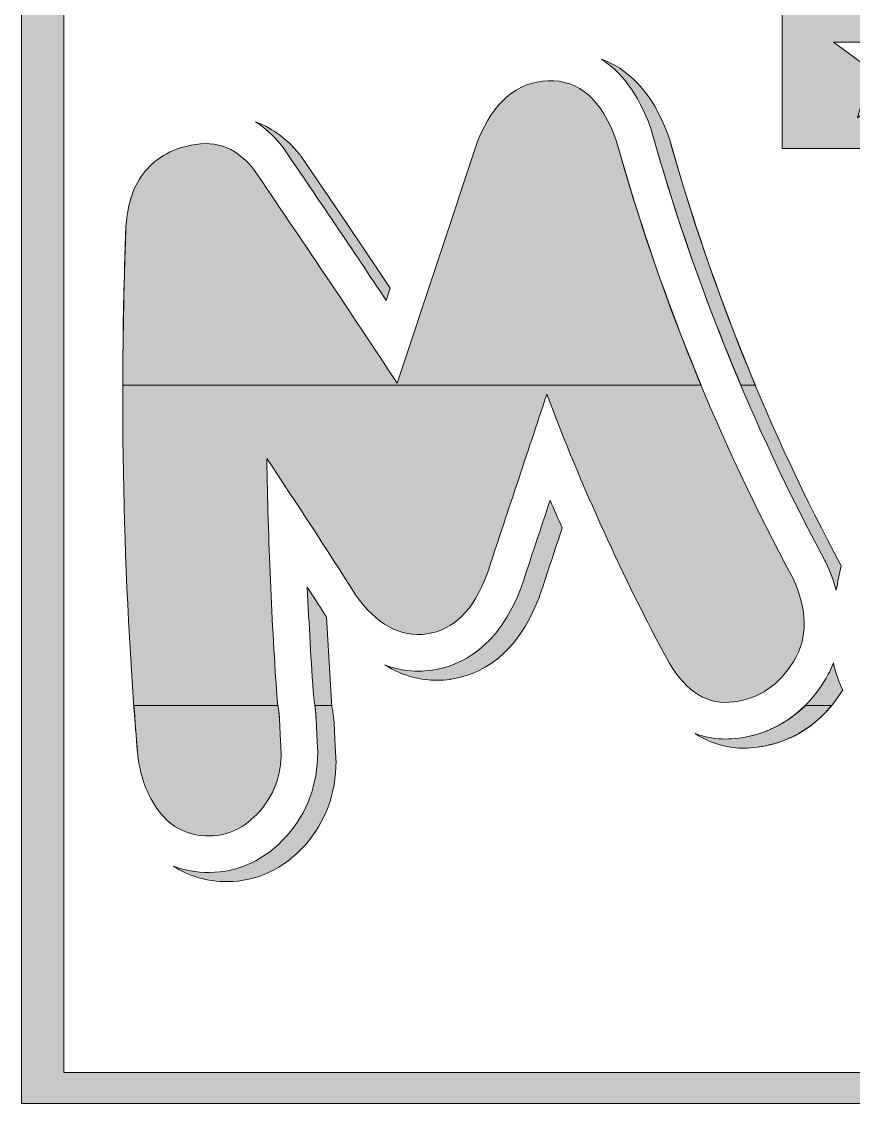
# Model space of a CAD drawing. Header units: inches. Extents: x 50 to 1030, y -795 to -172.
# Drawn here: x 50 to 300.8, y -782.2 to -456.2 of the extents above; entities that cross this region are included whole.
import ezdxf

# ---------------------------------------------------------------- set-up
doc = ezdxf.new("R2010")
doc.units = ezdxf.units.IN
doc.header["$MEASUREMENT"] = 0
doc.layers.add('Layer 1', color=7, linetype='Continuous')

# ---------------------------------------------------------------- blocks, each defined once
blk = doc.blocks.new('block 4')
at = {"layer": 'Layer 1', "true_color": 0x2b568d}
h = blk.add_hatch(color=167, dxfattribs=at)
h.dxf.hatch_style = 2
edge = h.paths.add_edge_path()
edge.add_spline(control_points=[(239.7, -488.42), (239.77, -488.63), (239.84, -488.84), (239.9, -489.06), (252.66, -534.37), (270.26, -577.95), (292.22, -618.58), (292.32, -618.78), (292.42, -618.97), (292.51, -619.17), (293.87, -622.08), (294.86, -624.85), (295.56, -627.48), (296.08, -625.04), (296.59, -622.6), (297.11, -620.15), (275.45, -579.86), (258.05, -536.69), (245.41, -491.81), (245.35, -491.6), (245.29, -491.39), (245.21, -491.18), (240.11, -476.52), (232.02, -470.13), (224.81, -467.47), (230.37, -471.08), (235.88, -477.43), (239.7, -488.42)], knot_values=[0, 0, 0, 0, 1, 1, 1, 2, 2, 2, 3, 3, 3, 4, 4, 4, 5, 5, 5, 6, 6, 6, 7, 7, 7, 8, 8, 8, 9, 9, 9, 9], degree=3, periodic=1)
h = blk.add_hatch(color=167, dxfattribs=at)
h.dxf.hatch_style = 2
edge = h.paths.add_edge_path()
edge.add_spline(control_points=[(264.74, -661.15), (272.41, -660.17), (278.4, -656.12), (282.8, -648.89), (287.1, -641.78), (287.01, -633.46), (282.52, -623.83), (260.16, -582.45), (242.38, -538.56), (229.28, -492.04), (224.98, -479.67), (218.06, -473.65), (208.7, -473.98), (199.25, -474.42), (192.24, -480.44), (187.56, -492.04), (187.56, -492.04), (163.24, -565.16), (163.24, -565.16), (148.92, -543.38), (134.42, -521.82), (119.73, -500.36), (114.31, -493.68), (107.57, -491.5), (99.62, -493.8), (94.85, -494.78), (90.73, -497.3), (87.27, -501.24), (83.9, -505.29), (81.94, -510.76), (81.47, -517.77), (79.41, -570.63), (80.53, -623.5), (84.93, -676.26), (85.58, -683.26), (87.74, -689.28), (91.48, -694.21), (95.22, -699.13), (100.27, -701.54), (106.54, -701.54), (112.25, -701.54), (117.3, -699.13), (121.7, -694.21), (126.09, -689.28), (128.25, -683.37), (128.25, -676.26), (128.15, -675.16), (128.15, -674.18), (128.06, -673.08), (127.97, -671.11), (127.87, -669.03), (127.78, -666.95), (127.69, -664.98), (127.5, -663.12), (127.12, -661.48), (125.35, -636.85), (124.32, -612.33), (123.94, -587.82), (132.92, -601.39), (141.91, -615.07), (150.7, -628.86), (156.97, -637.84), (164.17, -641.78), (172.22, -640.68), (180.17, -639.48), (186.25, -633.57), (190.27, -622.84), (196.26, -604.67), (202.34, -586.61), (208.33, -568.44), (218.9, -596.46), (231.25, -623.5), (245.19, -649.44), (250.52, -658.31), (257.07, -662.25), (264.74, -661.15)], knot_values=[0, 0, 0, 0, 1, 1, 1, 2, 2, 2, 3, 3, 3, 4, 4, 4, 5, 5, 5, 6, 6, 6, 7, 7, 7, 8, 8, 8, 9, 9, 9, 10, 10, 10, 11, 11, 11, 12, 12, 12, 13, 13, 13, 14, 14, 14, 15, 15, 15, 16, 16, 16, 17, 17, 17, 18, 18, 18, 19, 19, 19, 20, 20, 20, 21, 21, 21, 22, 22, 22, 23, 23, 23, 24, 24, 24, 25, 25, 25, 25], degree=3, periodic=1)
h = blk.add_hatch(color=167, dxfattribs=at)
h.dxf.hatch_style = 2
edge = h.paths.add_edge_path()
edge.add_spline(control_points=[(128.29, -493.41), (128.48, -493.64), (128.66, -493.88), (128.83, -494.13), (139.69, -509.99), (149.96, -525.2), (159.93, -540.17), (159.93, -540.17), (161.15, -536.5), (161.15, -536.5), (152.52, -523.6), (143.66, -510.49), (134.34, -496.89), (134.17, -496.64), (133.99, -496.4), (133.8, -496.16), (129.5, -490.87), (124.84, -487.91), (120.48, -486.32), (123.12, -488.01), (125.77, -490.31), (128.29, -493.41)], knot_values=[0, 0, 0, 0, 1, 1, 1, 2, 2, 2, 3, 3, 3, 4, 4, 4, 5, 5, 5, 6, 6, 6, 7, 7, 7, 7], degree=3, periodic=1)
h = blk.add_hatch(color=167, dxfattribs=at)
h.dxf.hatch_style = 2
edge = h.paths.add_edge_path()
edge.add_spline(control_points=[(200.75, -626.29), (200.7, -626.44), (200.65, -626.58), (200.6, -626.72), (193.75, -644.96), (182.28, -650.31), (173.87, -651.59), (173.81, -651.59), (173.76, -651.6), (173.7, -651.61), (172.34, -651.79), (170.97, -651.89), (169.62, -651.89), (166.66, -651.89), (163.15, -651.41), (159.4, -649.99), (165.2, -653.62), (170.77, -654.65), (175.14, -654.65), (176.48, -654.65), (177.86, -654.55), (179.22, -654.37), (179.27, -654.36), (179.33, -654.35), (179.38, -654.34), (187.8, -653.07), (199.27, -647.72), (206.11, -629.47), (206.16, -629.33), (206.21, -629.19), (206.26, -629.05), (208.5, -622.26), (210.75, -615.5), (213, -608.73), (211.77, -605.96), (210.52, -603.2), (209.33, -600.42), (206.46, -609.04), (203.59, -617.65), (200.75, -626.29)], knot_values=[0, 0, 0, 0, 1, 1, 1, 2, 2, 2, 3, 3, 3, 4, 4, 4, 5, 5, 5, 6, 6, 6, 7, 7, 7, 8, 8, 8, 9, 9, 9, 10, 10, 10, 11, 11, 11, 12, 12, 12, 13, 13, 13, 13], degree=3, periodic=1)
h = blk.add_hatch(color=167, dxfattribs=at)
h.dxf.hatch_style = 2
edge = h.paths.add_edge_path()
edge.add_spline(control_points=[(144.68, -676.96), (144.66, -676.36), (144.63, -675.75), (144.58, -675.13), (144.49, -673.22), (144.4, -671.22), (144.31, -669.21), (144.19, -666.74), (143.95, -664.61), (143.58, -662.7), (142.94, -653.78), (142.42, -644.71), (141.97, -635.6), (141.87, -635.45), (141.76, -635.32), (141.66, -635.18), (141.57, -635.05), (141.48, -634.92), (141.4, -634.79), (139.64, -632.03), (137.88, -629.29), (136.13, -626.58), (136.64, -637.83), (137.28, -648.97), (138.07, -659.95), (138.44, -661.85), (138.68, -663.99), (138.79, -666.46), (138.88, -668.46), (138.97, -670.46), (139.07, -672.37), (139.11, -673), (139.14, -673.6), (139.17, -674.2), (139.19, -674.57), (139.2, -674.95), (139.23, -675.34), (139.26, -675.64), (139.27, -675.95), (139.27, -676.26), (139.27, -686.09), (136.13, -694.6), (129.92, -701.55), (123.49, -708.76), (115.4, -712.57), (106.54, -712.57), (102.65, -712.57), (99.02, -711.9), (95.68, -710.65), (100.38, -713.73), (105.91, -715.32), (112.05, -715.32), (120.91, -715.32), (129, -711.52), (135.44, -704.31), (141.64, -697.36), (144.79, -688.85), (144.79, -679.01), (144.79, -678.71), (144.77, -678.4), (144.75, -678.09), (144.72, -677.7), (144.7, -677.33), (144.68, -676.96)], knot_values=[0, 0, 0, 0, 1, 1, 1, 2, 2, 2, 3, 3, 3, 4, 4, 4, 5, 5, 5, 6, 6, 6, 7, 7, 7, 8, 8, 8, 9, 9, 9, 10, 10, 10, 11, 11, 11, 12, 12, 12, 13, 13, 13, 14, 14, 14, 15, 15, 15, 16, 16, 16, 17, 17, 17, 18, 18, 18, 19, 19, 19, 20, 20, 20, 21, 21, 21, 21], degree=3, periodic=1)
h = blk.add_hatch(color=167, dxfattribs=at)
h.dxf.hatch_style = 2
edge = h.paths.add_edge_path()
edge.add_spline(control_points=[(292.22, -654.63), (286.13, -664.62), (277.14, -670.66), (266.22, -672.08), (264.9, -672.26), (263.57, -672.36), (262.28, -672.36), (259.57, -672.36), (256.43, -671.95), (253.12, -670.74), (258.41, -674.15), (263.61, -675.11), (267.79, -675.11), (269.09, -675.11), (270.41, -675.02), (271.73, -674.84), (282.58, -673.42), (291.52, -667.45), (297.6, -657.57), (296.35, -654.99), (295.38, -652.28), (294.76, -649.42), (294.01, -651.36), (293.13, -653.11), (292.22, -654.63)], knot_values=[0, 0, 0, 0, 1, 1, 1, 2, 2, 2, 3, 3, 3, 4, 4, 4, 5, 5, 5, 6, 6, 6, 7, 7, 7, 8, 8, 8, 8], degree=3, periodic=1)
at = {"layer": 'Layer 1', "lineweight": 0}
for points, knots in [([(239.7, -488.42), (239.77, -488.63), (239.84, -488.84), (239.9, -489.06), (252.66, -534.37), (270.26, -577.95), (292.22, -618.58), (292.32, -618.78), (292.42, -618.97), (292.51, -619.17), (293.87, -622.08), (294.86, -624.85), (295.56, -627.48), (296.08, -625.04), (296.59, -622.6), (297.11, -620.15), (275.45, -579.86), (258.05, -536.69), (245.41, -491.81), (245.35, -491.6), (245.29, -491.39), (245.21, -491.18), (240.11, -476.52), (232.02, -470.13), (224.81, -467.47), (230.37, -471.08), (235.88, -477.43), (239.7, -488.42)], [0, 0, 0, 0, 1, 1, 1, 2, 2, 2, 3, 3, 3, 4, 4, 4, 5, 5, 5, 6, 6, 6, 7, 7, 7, 8, 8, 8, 9, 9, 9, 9]), ([(264.74, -661.15), (272.41, -660.17), (278.4, -656.12), (282.8, -648.89), (287.1, -641.78), (287.01, -633.46), (282.52, -623.83), (260.16, -582.45), (242.38, -538.56), (229.28, -492.04), (224.98, -479.67), (218.06, -473.65), (208.7, -473.98), (199.25, -474.42), (192.24, -480.44), (187.56, -492.04), (187.56, -492.04), (163.24, -565.16), (163.24, -565.16), (148.92, -543.38), (134.42, -521.82), (119.73, -500.36), (114.31, -493.68), (107.57, -491.5), (99.62, -493.8), (94.85, -494.78), (90.73, -497.3), (87.27, -501.24), (83.9, -505.29), (81.94, -510.76), (81.47, -517.77), (79.41, -570.63), (80.53, -623.5), (84.93, -676.26), (85.58, -683.26), (87.74, -689.28), (91.48, -694.21), (95.22, -699.13), (100.27, -701.54), (106.54, -701.54), (112.25, -701.54), (117.3, -699.13), (121.7, -694.21), (126.09, -689.28), (128.25, -683.37), (128.25, -676.26), (128.15, -675.16), (128.15, -674.18), (128.06, -673.08), (127.97, -671.11), (127.87, -669.03), (127.78, -666.95), (127.69, -664.98), (127.5, -663.12), (127.12, -661.48), (125.35, -636.85), (124.32, -612.33), (123.94, -587.82), (132.92, -601.39), (141.91, -615.07), (150.7, -628.86), (156.97, -637.84), (164.17, -641.78), (172.22, -640.68), (180.17, -639.48), (186.25, -633.57), (190.27, -622.84), (196.26, -604.67), (202.34, -586.61), (208.33, -568.44), (218.9, -596.46), (231.25, -623.5), (245.19, -649.44), (250.52, -658.31), (257.07, -662.25), (264.74, -661.15)], [0, 0, 0, 0, 1, 1, 1, 2, 2, 2, 3, 3, 3, 4, 4, 4, 5, 5, 5, 6, 6, 6, 7, 7, 7, 8, 8, 8, 9, 9, 9, 10, 10, 10, 11, 11, 11, 12, 12, 12, 13, 13, 13, 14, 14, 14, 15, 15, 15, 16, 16, 16, 17, 17, 17, 18, 18, 18, 19, 19, 19, 20, 20, 20, 21, 21, 21, 22, 22, 22, 23, 23, 23, 24, 24, 24, 25, 25, 25, 25]), ([(128.29, -493.41), (128.48, -493.64), (128.66, -493.88), (128.83, -494.13), (139.69, -509.99), (149.96, -525.2), (159.93, -540.17), (159.93, -540.17), (161.15, -536.5), (161.15, -536.5), (152.52, -523.6), (143.66, -510.49), (134.34, -496.89), (134.17, -496.64), (133.99, -496.4), (133.8, -496.16), (129.5, -490.87), (124.84, -487.91), (120.48, -486.32), (123.12, -488.01), (125.77, -490.31), (128.29, -493.41)], [0, 0, 0, 0, 1, 1, 1, 2, 2, 2, 3, 3, 3, 4, 4, 4, 5, 5, 5, 6, 6, 6, 7, 7, 7, 7]), ([(200.75, -626.29), (200.7, -626.44), (200.65, -626.58), (200.6, -626.72), (193.75, -644.96), (182.28, -650.31), (173.87, -651.59), (173.81, -651.59), (173.76, -651.6), (173.7, -651.61), (172.34, -651.79), (170.97, -651.89), (169.62, -651.89), (166.66, -651.89), (163.15, -651.41), (159.4, -649.99), (165.2, -653.62), (170.77, -654.65), (175.14, -654.65), (176.48, -654.65), (177.86, -654.55), (179.22, -654.37), (179.27, -654.36), (179.33, -654.35), (179.38, -654.34), (187.8, -653.07), (199.27, -647.72), (206.11, -629.47), (206.16, -629.33), (206.21, -629.19), (206.26, -629.05), (208.5, -622.26), (210.75, -615.5), (213, -608.73), (211.77, -605.96), (210.52, -603.2), (209.33, -600.42), (206.46, -609.04), (203.59, -617.65), (200.75, -626.29)], [0, 0, 0, 0, 1, 1, 1, 2, 2, 2, 3, 3, 3, 4, 4, 4, 5, 5, 5, 6, 6, 6, 7, 7, 7, 8, 8, 8, 9, 9, 9, 10, 10, 10, 11, 11, 11, 12, 12, 12, 13, 13, 13, 13]), ([(144.68, -676.96), (144.66, -676.36), (144.63, -675.75), (144.58, -675.13), (144.49, -673.22), (144.4, -671.22), (144.31, -669.21), (144.19, -666.74), (143.95, -664.61), (143.58, -662.7), (142.94, -653.78), (142.42, -644.71), (141.97, -635.6), (141.87, -635.45), (141.76, -635.32), (141.66, -635.18), (141.57, -635.05), (141.48, -634.92), (141.4, -634.79), (139.64, -632.03), (137.88, -629.29), (136.13, -626.58), (136.64, -637.83), (137.28, -648.97), (138.07, -659.95), (138.44, -661.85), (138.68, -663.99), (138.79, -666.46), (138.88, -668.46), (138.97, -670.46), (139.07, -672.37), (139.11, -673), (139.14, -673.6), (139.17, -674.2), (139.19, -674.57), (139.2, -674.95), (139.23, -675.34), (139.26, -675.64), (139.27, -675.95), (139.27, -676.26), (139.27, -686.09), (136.13, -694.6), (129.92, -701.55), (123.49, -708.76), (115.4, -712.57), (106.54, -712.57), (102.65, -712.57), (99.02, -711.9), (95.68, -710.65), (100.38, -713.73), (105.91, -715.32), (112.05, -715.32), (120.91, -715.32), (129, -711.52), (135.44, -704.31), (141.64, -697.36), (144.79, -688.85), (144.79, -679.01), (144.79, -678.71), (144.77, -678.4), (144.75, -678.09), (144.72, -677.7), (144.7, -677.33), (144.68, -676.96)], [0, 0, 0, 0, 1, 1, 1, 2, 2, 2, 3, 3, 3, 4, 4, 4, 5, 5, 5, 6, 6, 6, 7, 7, 7, 8, 8, 8, 9, 9, 9, 10, 10, 10, 11, 11, 11, 12, 12, 12, 13, 13, 13, 14, 14, 14, 15, 15, 15, 16, 16, 16, 17, 17, 17, 18, 18, 18, 19, 19, 19, 20, 20, 20, 21, 21, 21, 21]), ([(292.22, -654.63), (286.13, -664.62), (277.14, -670.66), (266.22, -672.08), (264.9, -672.26), (263.57, -672.36), (262.28, -672.36), (259.57, -672.36), (256.43, -671.95), (253.12, -670.74), (258.41, -674.15), (263.61, -675.11), (267.79, -675.11), (269.09, -675.11), (270.41, -675.02), (271.73, -674.84), (282.58, -673.42), (291.52, -667.45), (297.6, -657.57), (296.35, -654.99), (295.38, -652.28), (294.76, -649.42), (294.01, -651.36), (293.13, -653.11), (292.22, -654.63)], [0, 0, 0, 0, 1, 1, 1, 2, 2, 2, 3, 3, 3, 4, 4, 4, 5, 5, 5, 6, 6, 6, 7, 7, 7, 8, 8, 8, 8])]:
    blk.add_open_spline(points, degree=3, knots=knots, dxfattribs=at)
blk = doc.blocks.new('block 5')
at = {"layer": 'Layer 1', "true_color": 0xd21b30}
h = blk.add_hatch(color=242, dxfattribs=at)
h.dxf.hatch_style = 2
edge = h.paths.add_edge_path()
edge.add_spline(control_points=[(239.7, -488.42), (239.77, -488.63), (239.84, -488.84), (239.9, -489.06), (247.28, -515.29), (256.34, -540.91), (266.88, -565.74), (266.88, -565.74), (271.24, -565.74), (271.24, -565.74), (261.2, -541.77), (252.53, -517.08), (245.41, -491.81), (245.35, -491.6), (245.29, -491.39), (245.21, -491.18), (240.11, -476.52), (232.02, -470.13), (224.81, -467.47), (230.37, -471.08), (235.88, -477.43), (239.7, -488.42)], knot_values=[0, 0, 0, 0, 1, 1, 1, 2, 2, 2, 3, 3, 3, 4, 4, 4, 5, 5, 5, 6, 6, 6, 7, 7, 7, 7], degree=3, periodic=1)
h = blk.add_hatch(color=242, dxfattribs=at)
h.dxf.hatch_style = 2
edge = h.paths.add_edge_path()
edge.add_spline(control_points=[(254.9, -565.74), (245, -541.93), (236.42, -517.39), (229.28, -492.04), (224.98, -479.67), (218.06, -473.65), (208.7, -473.98), (199.25, -474.42), (192.24, -480.44), (187.56, -492.04), (187.56, -492.04), (163.24, -565.16), (163.24, -565.16), (148.92, -543.38), (134.42, -521.82), (119.73, -500.36), (114.31, -493.68), (107.57, -491.5), (99.62, -493.8), (94.85, -494.78), (90.73, -497.3), (87.27, -501.24), (83.9, -505.29), (81.94, -510.76), (81.47, -517.77), (80.85, -533.76), (80.55, -549.75), (80.51, -565.74), (80.51, -565.74), (254.9, -565.74), (254.9, -565.74)], knot_values=[0, 0, 0, 0, 1, 1, 1, 2, 2, 2, 3, 3, 3, 4, 4, 4, 5, 5, 5, 6, 6, 6, 7, 7, 7, 8, 8, 8, 9, 9, 9, 10, 10, 10, 10], degree=3, periodic=1)
h = blk.add_hatch(color=242, dxfattribs=at)
h.dxf.hatch_style = 2
edge = h.paths.add_edge_path()
edge.add_spline(control_points=[(128.29, -493.41), (128.48, -493.64), (128.66, -493.88), (128.83, -494.13), (139.69, -509.99), (149.96, -525.2), (159.93, -540.17), (159.93, -540.17), (161.15, -536.5), (161.15, -536.5), (152.52, -523.6), (143.66, -510.49), (134.34, -496.89), (134.17, -496.64), (133.99, -496.4), (133.8, -496.16), (129.5, -490.87), (124.84, -487.91), (120.48, -486.32), (123.12, -488.01), (125.77, -490.31), (128.29, -493.41)], knot_values=[0, 0, 0, 0, 1, 1, 1, 2, 2, 2, 3, 3, 3, 4, 4, 4, 5, 5, 5, 6, 6, 6, 7, 7, 7, 7], degree=3, periodic=1)
h = blk.add_hatch(color=242, dxfattribs=at)
h.dxf.hatch_style = 2
edge = h.paths.add_edge_path()
edge.add_spline(control_points=[(127.78, -666.95), (127.7, -665.27), (127.52, -663.69), (127.25, -662.23), (127.25, -662.23), (83.87, -662.23), (83.87, -662.23), (84.21, -666.91), (84.54, -671.58), (84.93, -676.26), (85.58, -683.26), (87.74, -689.28), (91.48, -694.21), (95.22, -699.13), (100.27, -701.54), (106.54, -701.54), (112.25, -701.54), (117.3, -699.13), (121.7, -694.21), (126.09, -689.28), (128.25, -683.37), (128.25, -676.26), (128.15, -675.16), (128.15, -674.18), (128.06, -673.08), (127.97, -671.11), (127.87, -669.03), (127.78, -666.95)], knot_values=[0, 0, 0, 0, 1, 1, 1, 2, 2, 2, 3, 3, 3, 4, 4, 4, 5, 5, 5, 6, 6, 6, 7, 7, 7, 8, 8, 8, 9, 9, 9, 9], degree=3, periodic=1)
h = blk.add_hatch(color=242, dxfattribs=at)
h.dxf.hatch_style = 2
edge = h.paths.add_edge_path()
edge.add_spline(control_points=[(144.68, -676.96), (144.66, -676.36), (144.63, -675.75), (144.58, -675.13), (144.49, -673.22), (144.4, -671.22), (144.31, -669.21), (144.19, -666.74), (143.95, -664.61), (143.58, -662.7), (143.57, -662.55), (143.56, -662.39), (143.55, -662.23), (143.55, -662.23), (138.41, -662.23), (138.41, -662.23), (138.58, -663.54), (138.72, -664.91), (138.79, -666.46), (138.88, -668.46), (138.97, -670.46), (139.07, -672.37), (139.11, -673), (139.14, -673.6), (139.17, -674.2), (139.19, -674.57), (139.2, -674.95), (139.23, -675.34), (139.26, -675.64), (139.27, -675.95), (139.27, -676.26), (139.27, -686.09), (136.13, -694.6), (129.92, -701.55), (123.49, -708.76), (115.4, -712.57), (106.54, -712.57), (102.65, -712.57), (99.02, -711.9), (95.68, -710.65), (100.38, -713.73), (105.91, -715.32), (112.05, -715.32), (120.91, -715.32), (129, -711.52), (135.44, -704.31), (141.64, -697.36), (144.79, -688.85), (144.79, -679.01), (144.79, -678.71), (144.77, -678.4), (144.75, -678.09), (144.71, -677.7), (144.7, -677.33), (144.68, -676.96)], knot_values=[0, 0, 0, 0, 1, 1, 1, 2, 2, 2, 3, 3, 3, 4, 4, 4, 5, 5, 5, 6, 6, 6, 7, 7, 7, 8, 8, 8, 9, 9, 9, 10, 10, 10, 11, 11, 11, 12, 12, 12, 13, 13, 13, 14, 14, 14, 15, 15, 15, 16, 16, 16, 17, 17, 17, 18, 18, 18, 18], degree=3, periodic=1)
h = blk.add_hatch(color=242, dxfattribs=at)
h.dxf.hatch_style = 2
edge = h.paths.add_edge_path()
edge.add_spline(control_points=[(286.22, -662.23), (280.76, -667.68), (273.99, -671.07), (266.22, -672.08), (264.9, -672.26), (263.57, -672.36), (262.28, -672.36), (259.57, -672.36), (256.43, -671.95), (253.12, -670.74), (258.41, -674.15), (263.61, -675.11), (267.79, -675.11), (269.09, -675.11), (270.41, -675.02), (271.73, -674.84), (280.74, -673.66), (288.39, -669.31), (294.22, -662.23), (294.22, -662.23), (286.22, -662.23), (286.22, -662.23)], knot_values=[0, 0, 0, 0, 1, 1, 1, 2, 2, 2, 3, 3, 3, 4, 4, 4, 5, 5, 5, 6, 6, 6, 7, 7, 7, 7], degree=3, periodic=1)
at = {"layer": 'Layer 1', "lineweight": 0}
for points, knots in [([(239.7, -488.42), (239.77, -488.63), (239.84, -488.84), (239.9, -489.06), (247.28, -515.29), (256.34, -540.91), (266.88, -565.74), (266.88, -565.74), (271.24, -565.74), (271.24, -565.74), (261.2, -541.77), (252.53, -517.08), (245.41, -491.81), (245.35, -491.6), (245.29, -491.39), (245.21, -491.18), (240.11, -476.52), (232.02, -470.13), (224.81, -467.47), (230.37, -471.08), (235.88, -477.43), (239.7, -488.42)], [0, 0, 0, 0, 1, 1, 1, 2, 2, 2, 3, 3, 3, 4, 4, 4, 5, 5, 5, 6, 6, 6, 7, 7, 7, 7]), ([(254.9, -565.74), (245, -541.93), (236.42, -517.39), (229.28, -492.04), (224.98, -479.67), (218.06, -473.65), (208.7, -473.98), (199.25, -474.42), (192.24, -480.44), (187.56, -492.04), (187.56, -492.04), (163.24, -565.16), (163.24, -565.16), (148.92, -543.38), (134.42, -521.82), (119.73, -500.36), (114.31, -493.68), (107.57, -491.5), (99.62, -493.8), (94.85, -494.78), (90.73, -497.3), (87.27, -501.24), (83.9, -505.29), (81.94, -510.76), (81.47, -517.77), (80.85, -533.76), (80.55, -549.75), (80.51, -565.74), (80.51, -565.74), (254.9, -565.74), (254.9, -565.74)], [0, 0, 0, 0, 1, 1, 1, 2, 2, 2, 3, 3, 3, 4, 4, 4, 5, 5, 5, 6, 6, 6, 7, 7, 7, 8, 8, 8, 9, 9, 9, 10, 10, 10, 10]), ([(128.29, -493.41), (128.48, -493.64), (128.66, -493.88), (128.83, -494.13), (139.69, -509.99), (149.96, -525.2), (159.93, -540.17), (159.93, -540.17), (161.15, -536.5), (161.15, -536.5), (152.52, -523.6), (143.66, -510.49), (134.34, -496.89), (134.17, -496.64), (133.99, -496.4), (133.8, -496.16), (129.5, -490.87), (124.84, -487.91), (120.48, -486.32), (123.12, -488.01), (125.77, -490.31), (128.29, -493.41)], [0, 0, 0, 0, 1, 1, 1, 2, 2, 2, 3, 3, 3, 4, 4, 4, 5, 5, 5, 6, 6, 6, 7, 7, 7, 7]), ([(127.78, -666.95), (127.7, -665.27), (127.52, -663.69), (127.25, -662.23), (127.25, -662.23), (83.87, -662.23), (83.87, -662.23), (84.21, -666.91), (84.54, -671.58), (84.93, -676.26), (85.58, -683.26), (87.74, -689.28), (91.48, -694.21), (95.22, -699.13), (100.27, -701.54), (106.54, -701.54), (112.25, -701.54), (117.3, -699.13), (121.7, -694.21), (126.09, -689.28), (128.25, -683.37), (128.25, -676.26), (128.15, -675.16), (128.15, -674.18), (128.06, -673.08), (127.97, -671.11), (127.87, -669.03), (127.78, -666.95)], [0, 0, 0, 0, 1, 1, 1, 2, 2, 2, 3, 3, 3, 4, 4, 4, 5, 5, 5, 6, 6, 6, 7, 7, 7, 8, 8, 8, 9, 9, 9, 9]), ([(144.68, -676.96), (144.66, -676.36), (144.63, -675.75), (144.58, -675.13), (144.49, -673.22), (144.4, -671.22), (144.31, -669.21), (144.19, -666.74), (143.95, -664.61), (143.58, -662.7), (143.57, -662.55), (143.56, -662.39), (143.55, -662.23), (143.55, -662.23), (138.41, -662.23), (138.41, -662.23), (138.58, -663.54), (138.72, -664.91), (138.79, -666.46), (138.88, -668.46), (138.97, -670.46), (139.07, -672.37), (139.11, -673), (139.14, -673.6), (139.17, -674.2), (139.19, -674.57), (139.2, -674.95), (139.23, -675.34), (139.26, -675.64), (139.27, -675.95), (139.27, -676.26), (139.27, -686.09), (136.13, -694.6), (129.92, -701.55), (123.49, -708.76), (115.4, -712.57), (106.54, -712.57), (102.65, -712.57), (99.02, -711.9), (95.68, -710.65), (100.38, -713.73), (105.91, -715.32), (112.05, -715.32), (120.91, -715.32), (129, -711.52), (135.44, -704.31), (141.64, -697.36), (144.79, -688.85), (144.79, -679.01), (144.79, -678.71), (144.77, -678.4), (144.75, -678.09), (144.71, -677.7), (144.7, -677.33), (144.68, -676.96)], [0, 0, 0, 0, 1, 1, 1, 2, 2, 2, 3, 3, 3, 4, 4, 4, 5, 5, 5, 6, 6, 6, 7, 7, 7, 8, 8, 8, 9, 9, 9, 10, 10, 10, 11, 11, 11, 12, 12, 12, 13, 13, 13, 14, 14, 14, 15, 15, 15, 16, 16, 16, 17, 17, 17, 18, 18, 18, 18]), ([(286.22, -662.23), (280.76, -667.68), (273.99, -671.07), (266.22, -672.08), (264.9, -672.26), (263.57, -672.36), (262.28, -672.36), (259.57, -672.36), (256.43, -671.95), (253.12, -670.74), (258.41, -674.15), (263.61, -675.11), (267.79, -675.11), (269.09, -675.11), (270.41, -675.02), (271.73, -674.84), (280.74, -673.66), (288.39, -669.31), (294.22, -662.23), (294.22, -662.23), (286.22, -662.23), (286.22, -662.23)], [0, 0, 0, 0, 1, 1, 1, 2, 2, 2, 3, 3, 3, 4, 4, 4, 5, 5, 5, 6, 6, 6, 7, 7, 7, 7])]:
    blk.add_open_spline(points, degree=3, knots=knots, dxfattribs=at)
blk = doc.blocks.new('block 3')
at = {"layer": 'Layer 1'}
for name in ['block 4', 'block 5']:
    blk.add_blockref(name, (0, 0), dxfattribs=at)
blk = doc.blocks.new('block 11')
at = {"layer": 'Layer 1', "true_color": 0x2b568d}
h = blk.add_hatch(color=167, dxfattribs=at)
h.paths.add_polyline_path([(279.27, -172.16), (693.49, -172.16), (693.49, -494.43), (279.27, -494.43)])
h.paths.add_polyline_path([(331.95, -196.94), (317.5, -196.94), (313.36, -184.52), (309.24, -196.94), (294.75, -196.94), (306.13, -205.22), (302, -219.67), (313.36, -210.37), (324.73, -218.63), (320.59, -205.22)])
h.paths.add_polyline_path([(673.87, -462.4), (660.42, -462.4), (655.25, -450.02), (651.12, -462.4), (637.73, -462.4), (649.06, -470.7), (643.9, -485.12), (655.25, -475.83), (666.66, -485.12), (662.47, -470.7)])
h.paths.add_polyline_path([(605.69, -462.4), (591.23, -462.4), (587.11, -450.02), (582.96, -462.4), (568.5, -462.4), (579.85, -470.7), (575.72, -485.12), (587.11, -475.83), (598.49, -485.12), (594.3, -470.7)])
h.paths.add_polyline_path([(536.48, -462.4), (523.05, -462.4), (518.91, -450.02), (514.77, -462.4), (500.32, -462.4), (511.68, -470.7), (506.5, -485.12), (518.91, -475.83), (530.27, -485.12), (526.12, -470.7)])
h.paths.add_polyline_path([(468.28, -462.4), (454.86, -462.4), (450.74, -450.02), (445.59, -462.4), (432.14, -462.4), (443.52, -470.7), (438.33, -485.12), (450.74, -475.83), (462.1, -485.12), (456.93, -470.7)])
h.paths.add_polyline_path([(400.13, -462.4), (386.71, -462.4), (381.53, -450.02), (377.38, -462.4), (363.98, -462.4), (375.34, -470.7), (370.17, -485.12), (381.53, -475.83), (392.9, -485.12), (388.79, -470.7)])
h.paths.add_polyline_path([(331.95, -462.4), (317.5, -462.4), (313.36, -450.02), (309.24, -462.4), (294.75, -462.4), (306.13, -470.7), (302, -485.12), (313.36, -475.83), (324.73, -485.12), (320.59, -470.7)])
h.paths.add_polyline_path([(637.73, -429.36), (624.29, -429.36), (620.14, -416.97), (616.05, -429.36), (601.57, -429.36), (612.91, -437.63), (607.75, -452.11), (620.14, -442.81), (631.51, -451.07), (626.33, -437.63)])
h.paths.add_polyline_path([(569.56, -429.36), (556.12, -429.36), (550.96, -416.97), (546.84, -429.36), (533.35, -429.36), (544.75, -437.63), (539.56, -452.11), (550.96, -442.81), (562.3, -451.07), (558.16, -437.63)])
h.paths.add_polyline_path([(501.35, -429.36), (486.9, -429.36), (482.77, -416.97), (478.62, -429.36), (464.19, -429.36), (475.55, -437.63), (471.4, -452.11), (482.77, -442.81), (494.1, -451.07), (490, -437.63)])
h.paths.add_polyline_path([(433.18, -429.36), (418.74, -429.36), (414.58, -416.97), (410.47, -429.36), (395.98, -429.36), (407.34, -437.63), (403.21, -452.11), (414.58, -442.81), (425.94, -451.07), (421.82, -437.63)])
h.paths.add_polyline_path([(363.98, -429.36), (350.56, -429.36), (346.4, -416.97), (342.3, -429.36), (327.82, -429.36), (339.18, -437.63), (333.98, -452.11), (346.4, -442.81), (357.77, -451.07), (352.6, -437.63)])
h.paths.add_polyline_path([(637.73, -363.27), (624.29, -363.27), (620.14, -350.89), (616.05, -363.27), (601.57, -363.27), (612.91, -371.53), (607.75, -384.92), (620.14, -376.67), (631.51, -384.92), (626.33, -371.53)])
h.paths.add_polyline_path([(569.56, -363.27), (556.12, -363.27), (550.96, -350.89), (546.84, -363.27), (533.35, -363.27), (544.75, -371.53), (539.56, -384.92), (550.96, -376.67), (562.3, -384.92), (558.16, -371.53)])
h.paths.add_polyline_path([(501.35, -363.27), (486.9, -363.27), (482.77, -350.89), (478.62, -363.27), (464.19, -363.27), (475.55, -371.53), (471.4, -384.92), (482.77, -376.67), (494.1, -384.92), (490, -371.53)])
h.paths.add_polyline_path([(433.18, -363.27), (418.74, -363.27), (414.58, -350.89), (410.47, -363.27), (395.98, -363.27), (407.34, -371.53), (403.21, -384.92), (414.58, -376.67), (425.94, -384.92), (421.82, -371.53)])
h.paths.add_polyline_path([(363.98, -363.27), (350.56, -363.27), (346.4, -350.89), (342.3, -363.27), (327.82, -363.27), (339.18, -371.53), (333.98, -384.92), (346.4, -376.67), (357.77, -384.92), (352.6, -371.53)])
h.paths.add_polyline_path([(637.73, -297.14), (624.29, -297.14), (620.14, -283.74), (616.05, -297.14), (601.57, -297.14), (612.91, -305.39), (607.75, -318.83), (620.14, -310.6), (631.51, -318.83), (626.33, -305.39)])
h.paths.add_polyline_path([(569.56, -297.14), (556.12, -297.14), (550.96, -283.74), (546.84, -297.14), (533.35, -297.14), (544.75, -305.39), (539.56, -318.83), (550.96, -310.6), (562.3, -318.83), (558.16, -305.39)])
h.paths.add_polyline_path([(501.35, -297.14), (486.9, -297.14), (482.77, -283.74), (478.62, -297.14), (464.19, -297.14), (475.55, -305.39), (471.4, -318.83), (482.77, -310.6), (494.1, -318.83), (490, -305.39)])
h.paths.add_polyline_path([(433.18, -297.14), (418.74, -297.14), (414.58, -283.74), (410.47, -297.14), (395.98, -297.14), (407.34, -305.39), (403.21, -318.83), (414.58, -310.6), (425.94, -318.83), (421.82, -305.39)])
h.paths.add_polyline_path([(363.98, -297.14), (350.56, -297.14), (346.4, -283.74), (342.3, -297.14), (327.82, -297.14), (339.18, -305.39), (333.98, -318.83), (346.4, -310.6), (357.77, -318.83), (352.6, -305.39)])
h.paths.add_polyline_path([(637.73, -230), (624.29, -230), (620.14, -217.59), (616.05, -230), (601.57, -230), (612.91, -238.29), (607.75, -252.7), (620.14, -243.45), (631.51, -252.7), (626.33, -238.29)])
h.paths.add_polyline_path([(569.56, -230), (556.12, -230), (550.96, -217.59), (546.84, -230), (533.35, -230), (544.75, -238.29), (539.56, -252.7), (550.96, -243.45), (562.3, -252.7), (558.16, -238.29)])
h.paths.add_polyline_path([(501.35, -230), (486.9, -230), (482.77, -217.59), (478.62, -230), (464.19, -230), (475.55, -238.29), (471.4, -252.7), (482.77, -243.45), (494.1, -252.7), (490, -238.29)])
h.paths.add_polyline_path([(433.18, -230), (418.74, -230), (414.58, -217.59), (410.47, -230), (395.98, -230), (407.34, -238.29), (403.21, -252.7), (414.58, -243.45), (425.94, -252.7), (421.82, -238.29)])
h.paths.add_polyline_path([(363.98, -230), (350.56, -230), (346.4, -217.59), (342.3, -230), (327.82, -230), (339.18, -238.29), (333.98, -252.7), (346.4, -243.45), (357.77, -252.7), (352.6, -238.29)])
h.paths.add_polyline_path([(673.87, -396.32), (660.42, -396.32), (655.25, -383.93), (651.12, -396.32), (637.73, -396.32), (649.06, -404.59), (643.9, -417.99), (655.25, -409.74), (666.66, -417.99), (662.47, -404.59)])
h.paths.add_polyline_path([(605.69, -396.32), (591.23, -396.32), (587.11, -383.93), (582.96, -396.32), (568.5, -396.32), (579.85, -404.59), (575.72, -417.99), (587.11, -409.74), (598.49, -417.99), (594.3, -404.59)])
h.paths.add_polyline_path([(536.48, -396.32), (523.05, -396.32), (518.91, -383.93), (514.77, -396.32), (500.32, -396.32), (511.68, -404.59), (506.5, -417.99), (518.91, -409.74), (530.27, -417.99), (526.12, -404.59)])
h.paths.add_polyline_path([(468.28, -396.32), (454.86, -396.32), (450.74, -383.93), (445.59, -396.32), (432.14, -396.32), (443.52, -404.59), (438.33, -417.99), (450.74, -409.74), (462.1, -417.99), (456.93, -404.59)])
h.paths.add_polyline_path([(400.13, -396.32), (386.71, -396.32), (381.53, -383.93), (377.38, -396.32), (363.98, -396.32), (375.34, -404.59), (370.17, -417.99), (381.53, -409.74), (392.9, -417.99), (388.79, -404.59)])
h.paths.add_polyline_path([(331.95, -396.32), (317.5, -396.32), (313.36, -383.93), (309.24, -396.32), (294.75, -396.32), (306.13, -404.59), (302, -417.99), (313.36, -409.74), (324.73, -417.99), (320.59, -404.59)])
h.paths.add_polyline_path([(673.87, -330.21), (660.42, -330.21), (655.25, -316.76), (651.12, -330.21), (637.73, -330.21), (649.06, -338.49), (643.9, -351.9), (655.25, -343.65), (666.66, -351.9), (662.47, -338.49)])
h.paths.add_polyline_path([(605.69, -330.21), (591.23, -330.21), (587.11, -316.76), (582.96, -330.21), (568.5, -330.21), (579.85, -338.49), (575.72, -351.9), (587.11, -343.65), (598.49, -351.9), (594.3, -338.49)])
h.paths.add_polyline_path([(536.48, -330.21), (523.05, -330.21), (518.91, -316.76), (514.77, -330.21), (500.32, -330.21), (511.68, -338.49), (506.5, -351.9), (518.91, -343.65), (530.27, -351.9), (526.12, -338.49)])
h.paths.add_polyline_path([(468.28, -330.21), (454.86, -330.21), (450.74, -316.76), (445.59, -330.21), (432.14, -330.21), (443.52, -338.49), (438.33, -351.9), (450.74, -343.65), (462.1, -351.9), (456.93, -338.49)])
h.paths.add_polyline_path([(400.13, -330.21), (386.71, -330.21), (381.53, -316.76), (377.38, -330.21), (363.98, -330.21), (375.34, -338.49), (370.17, -351.9), (381.53, -343.65), (392.9, -351.9), (388.79, -338.49)])
h.paths.add_polyline_path([(331.95, -330.21), (317.5, -330.21), (313.36, -316.76), (309.24, -330.21), (294.75, -330.21), (306.13, -338.49), (302, -351.9), (313.36, -343.65), (324.73, -351.9), (320.59, -338.49)])
h.paths.add_polyline_path([(673.87, -264.11), (660.42, -264.11), (655.25, -250.66), (651.12, -264.11), (637.73, -264.11), (649.06, -272.36), (643.9, -285.8), (655.25, -277.52), (666.66, -285.8), (662.47, -272.36)])
h.paths.add_polyline_path([(605.69, -264.11), (591.23, -264.11), (587.11, -250.66), (582.96, -264.11), (568.5, -264.11), (579.85, -272.36), (575.72, -285.8), (587.11, -277.52), (598.49, -285.8), (594.3, -272.36)])
h.paths.add_polyline_path([(536.48, -264.11), (523.05, -264.11), (518.91, -250.66), (514.77, -264.11), (500.32, -264.11), (511.68, -272.36), (506.5, -285.8), (518.91, -277.52), (530.27, -285.8), (526.12, -272.36)])
h.paths.add_polyline_path([(468.28, -264.11), (454.86, -264.11), (450.74, -250.66), (445.59, -264.11), (432.14, -264.11), (443.52, -272.36), (438.33, -285.8), (450.74, -277.52), (462.1, -285.8), (456.93, -272.36)])
h.paths.add_polyline_path([(400.13, -264.11), (386.71, -264.11), (381.53, -250.66), (377.38, -264.11), (363.98, -264.11), (375.34, -272.36), (370.17, -285.8), (381.53, -277.52), (392.9, -285.8), (388.79, -272.36)])
h.paths.add_polyline_path([(331.95, -264.11), (317.5, -264.11), (313.36, -250.66), (309.24, -264.11), (294.75, -264.11), (306.13, -272.36), (302, -285.8), (313.36, -277.52), (324.73, -285.8), (320.59, -272.36)])
h.paths.add_polyline_path([(673.87, -196.94), (660.42, -196.94), (655.25, -184.52), (651.12, -196.94), (637.73, -196.94), (649.06, -205.22), (643.9, -219.67), (655.25, -210.37), (666.66, -218.63), (662.47, -205.22)])
h.paths.add_polyline_path([(605.69, -196.94), (591.23, -196.94), (587.11, -184.52), (582.96, -196.94), (568.5, -196.94), (579.85, -205.22), (575.72, -219.67), (587.11, -210.37), (598.49, -218.63), (594.3, -205.22)])
h.paths.add_polyline_path([(536.48, -196.94), (523.05, -196.94), (518.91, -184.52), (514.77, -196.94), (500.32, -196.94), (511.68, -205.22), (506.5, -219.67), (518.91, -210.37), (530.27, -218.63), (526.12, -205.22)])
h.paths.add_polyline_path([(468.28, -196.94), (454.86, -196.94), (450.74, -184.52), (445.59, -196.94), (432.14, -196.94), (443.52, -205.22), (438.33, -219.67), (450.74, -210.37), (462.1, -218.63), (456.93, -205.22)])
h.paths.add_polyline_path([(400.13, -196.94), (386.71, -196.94), (381.53, -184.52), (377.38, -196.94), (363.98, -196.94), (375.34, -205.22), (370.17, -219.67), (381.53, -210.37), (392.9, -218.63), (388.79, -205.22)])
at = {"layer": 'Layer 1', "lineweight": 0}
for points in [[(279.27, -172.16), (693.49, -172.16), (693.49, -494.43), (279.27, -494.43), (279.27, -172.16), (279.27, -172.16)], [(331.95, -196.94), (317.5, -196.94), (313.36, -184.52), (309.24, -196.94), (294.75, -196.94), (306.13, -205.22), (302, -219.67), (313.36, -210.37), (324.73, -218.63), (320.59, -205.22), (331.95, -196.94), (331.95, -196.94)], [(400.13, -196.94), (386.71, -196.94), (381.53, -184.52), (377.38, -196.94), (363.98, -196.94), (375.34, -205.22), (370.17, -219.67), (381.53, -210.37), (392.9, -218.63), (388.79, -205.22), (400.13, -196.94)], [(468.28, -196.94), (454.86, -196.94), (450.74, -184.52), (445.59, -196.94), (432.14, -196.94), (443.52, -205.22), (438.33, -219.67), (450.74, -210.37), (462.1, -218.63), (456.93, -205.22), (468.28, -196.94), (468.28, -196.94)], [(536.48, -196.94), (523.05, -196.94), (518.91, -184.52), (514.77, -196.94), (500.32, -196.94), (511.68, -205.22), (506.5, -219.67), (518.91, -210.37), (530.27, -218.63), (526.12, -205.22), (536.48, -196.94), (536.48, -196.94)], [(605.69, -196.94), (591.23, -196.94), (587.11, -184.52), (582.96, -196.94), (568.5, -196.94), (579.85, -205.22), (575.72, -219.67), (587.11, -210.37), (598.49, -218.63), (594.3, -205.22), (605.69, -196.94), (605.69, -196.94)], [(673.87, -196.94), (660.42, -196.94), (655.25, -184.52), (651.12, -196.94), (637.73, -196.94), (649.06, -205.22), (643.9, -219.67), (655.25, -210.37), (666.66, -218.63), (662.47, -205.22), (673.87, -196.94), (673.87, -196.94)], [(363.98, -230), (350.56, -230), (346.4, -217.59), (342.3, -230), (327.82, -230), (339.18, -238.29), (333.98, -252.7), (346.4, -243.45), (357.77, -252.7), (352.6, -238.29), (363.98, -230), (363.98, -230)], [(433.18, -230), (418.74, -230), (414.58, -217.59), (410.47, -230), (395.98, -230), (407.34, -238.29), (403.21, -252.7), (414.58, -243.45), (425.94, -252.7), (421.82, -238.29), (433.18, -230), (433.18, -230)], [(501.35, -230), (486.9, -230), (482.77, -217.59), (478.62, -230), (464.19, -230), (475.55, -238.29), (471.4, -252.7), (482.77, -243.45), (494.1, -252.7), (490, -238.29), (501.35, -230), (501.35, -230)], [(569.56, -230), (556.12, -230), (550.96, -217.59), (546.84, -230), (533.35, -230), (544.75, -238.29), (539.56, -252.7), (550.96, -243.45), (562.3, -252.7), (558.16, -238.29), (569.56, -230), (569.56, -230)], [(637.73, -230), (624.29, -230), (620.14, -217.59), (616.05, -230), (601.57, -230), (612.91, -238.29), (607.75, -252.7), (620.14, -243.45), (631.51, -252.7), (626.33, -238.29), (637.73, -230), (637.73, -230)], [(331.95, -264.11), (317.5, -264.11), (313.36, -250.66), (309.24, -264.11), (294.75, -264.11), (306.13, -272.36), (302, -285.8), (313.36, -277.52), (324.73, -285.8), (320.59, -272.36), (331.95, -264.11), (331.95, -264.11)], [(400.13, -264.11), (386.71, -264.11), (381.53, -250.66), (377.38, -264.11), (363.98, -264.11), (375.34, -272.36), (370.17, -285.8), (381.53, -277.52), (392.9, -285.8), (388.79, -272.36), (400.13, -264.11), (400.13, -264.11)], [(468.28, -264.11), (454.86, -264.11), (450.74, -250.66), (445.59, -264.11), (432.14, -264.11), (443.52, -272.36), (438.33, -285.8), (450.74, -277.52), (462.1, -285.8), (456.93, -272.36), (468.28, -264.11), (468.28, -264.11)], [(536.48, -264.11), (523.05, -264.11), (518.91, -250.66), (514.77, -264.11), (500.32, -264.11), (511.68, -272.36), (506.5, -285.8), (518.91, -277.52), (530.27, -285.8), (526.12, -272.36), (536.48, -264.11), (536.48, -264.11)], [(605.69, -264.11), (591.23, -264.11), (587.11, -250.66), (582.96, -264.11), (568.5, -264.11), (579.85, -272.36), (575.72, -285.8), (587.11, -277.52), (598.49, -285.8), (594.3, -272.36), (605.69, -264.11), (605.69, -264.11)], [(673.87, -264.11), (660.42, -264.11), (655.25, -250.66), (651.12, -264.11), (637.73, -264.11), (649.06, -272.36), (643.9, -285.8), (655.25, -277.52), (666.66, -285.8), (662.47, -272.36), (673.87, -264.11), (673.87, -264.11)], [(363.98, -297.14), (350.56, -297.14), (346.4, -283.74), (342.3, -297.14), (327.82, -297.14), (339.18, -305.39), (333.98, -318.83), (346.4, -310.6), (357.77, -318.83), (352.6, -305.39), (363.98, -297.14), (363.98, -297.14)], [(433.18, -297.14), (418.74, -297.14), (414.58, -283.74), (410.47, -297.14), (395.98, -297.14), (407.34, -305.39), (403.21, -318.83), (414.58, -310.6), (425.94, -318.83), (421.82, -305.39), (433.18, -297.14), (433.18, -297.14)], [(501.35, -297.14), (486.9, -297.14), (482.77, -283.74), (478.62, -297.14), (464.19, -297.14), (475.55, -305.39), (471.4, -318.83), (482.77, -310.6), (494.1, -318.83), (490, -305.39), (501.35, -297.14), (501.35, -297.14)], [(569.56, -297.14), (556.12, -297.14), (550.96, -283.74), (546.84, -297.14), (533.35, -297.14), (544.75, -305.39), (539.56, -318.83), (550.96, -310.6), (562.3, -318.83), (558.16, -305.39), (569.56, -297.14), (569.56, -297.14)], [(637.73, -297.14), (624.29, -297.14), (620.14, -283.74), (616.05, -297.14), (601.57, -297.14), (612.91, -305.39), (607.75, -318.83), (620.14, -310.6), (631.51, -318.83), (626.33, -305.39), (637.73, -297.14), (637.73, -297.14)], [(331.95, -330.21), (317.5, -330.21), (313.36, -316.76), (309.24, -330.21), (294.75, -330.21), (306.13, -338.49), (302, -351.9), (313.36, -343.65), (324.73, -351.9), (320.59, -338.49), (331.95, -330.21), (331.95, -330.21)], [(400.13, -330.21), (386.71, -330.21), (381.53, -316.76), (377.38, -330.21), (363.98, -330.21), (375.34, -338.49), (370.17, -351.9), (381.53, -343.65), (392.9, -351.9), (388.79, -338.49), (400.13, -330.21), (400.13, -330.21)], [(468.28, -330.21), (454.86, -330.21), (450.74, -316.76), (445.59, -330.21), (432.14, -330.21), (443.52, -338.49), (438.33, -351.9), (450.74, -343.65), (462.1, -351.9), (456.93, -338.49), (468.28, -330.21), (468.28, -330.21)], [(536.48, -330.21), (523.05, -330.21), (518.91, -316.76), (514.77, -330.21), (500.32, -330.21), (511.68, -338.49), (506.5, -351.9), (518.91, -343.65), (530.27, -351.9), (526.12, -338.49), (536.48, -330.21), (536.48, -330.21)], [(605.69, -330.21), (591.23, -330.21), (587.11, -316.76), (582.96, -330.21), (568.5, -330.21), (579.85, -338.49), (575.72, -351.9), (587.11, -343.65), (598.49, -351.9), (594.3, -338.49), (605.69, -330.21), (605.69, -330.21)], [(673.87, -330.21), (660.42, -330.21), (655.25, -316.76), (651.12, -330.21), (637.73, -330.21), (649.06, -338.49), (643.9, -351.9), (655.25, -343.65), (666.66, -351.9), (662.47, -338.49), (673.87, -330.21), (673.87, -330.21)], [(363.98, -363.27), (350.56, -363.27), (346.4, -350.89), (342.3, -363.27), (327.82, -363.27), (339.18, -371.53), (333.98, -384.92), (346.4, -376.67), (357.77, -384.92), (352.6, -371.53), (363.98, -363.27), (363.98, -363.27)], [(433.18, -363.27), (418.74, -363.27), (414.58, -350.89), (410.47, -363.27), (395.98, -363.27), (407.34, -371.53), (403.21, -384.92), (414.58, -376.67), (425.94, -384.92), (421.82, -371.53), (433.18, -363.27), (433.18, -363.27)], [(501.35, -363.27), (486.9, -363.27), (482.77, -350.89), (478.62, -363.27), (464.19, -363.27), (475.55, -371.53), (471.4, -384.92), (482.77, -376.67), (494.1, -384.92), (490, -371.53), (501.35, -363.27), (501.35, -363.27)], [(569.56, -363.27), (556.12, -363.27), (550.96, -350.89), (546.84, -363.27), (533.35, -363.27), (544.75, -371.53), (539.56, -384.92), (550.96, -376.67), (562.3, -384.92), (558.16, -371.53), (569.56, -363.27), (569.56, -363.27)], [(637.73, -363.27), (624.29, -363.27), (620.14, -350.89), (616.05, -363.27), (601.57, -363.27), (612.91, -371.53), (607.75, -384.92), (620.14, -376.67), (631.51, -384.92), (626.33, -371.53), (637.73, -363.27), (637.73, -363.27)], [(331.95, -396.32), (317.5, -396.32), (313.36, -383.93), (309.24, -396.32), (294.75, -396.32), (306.13, -404.59), (302, -417.99), (313.36, -409.74), (324.73, -417.99), (320.59, -404.59), (331.95, -396.32), (331.95, -396.32)], [(400.13, -396.32), (386.71, -396.32), (381.53, -383.93), (377.38, -396.32), (363.98, -396.32), (375.34, -404.59), (370.17, -417.99), (381.53, -409.74), (392.9, -417.99), (388.79, -404.59), (400.13, -396.32), (400.13, -396.32)], [(468.28, -396.32), (454.86, -396.32), (450.74, -383.93), (445.59, -396.32), (432.14, -396.32), (443.52, -404.59), (438.33, -417.99), (450.74, -409.74), (462.1, -417.99), (456.93, -404.59), (468.28, -396.32), (468.28, -396.32)], [(536.48, -396.32), (523.05, -396.32), (518.91, -383.93), (514.77, -396.32), (500.32, -396.32), (511.68, -404.59), (506.5, -417.99), (518.91, -409.74), (530.27, -417.99), (526.12, -404.59), (536.48, -396.32), (536.48, -396.32)], [(605.69, -396.32), (591.23, -396.32), (587.11, -383.93), (582.96, -396.32), (568.5, -396.32), (579.85, -404.59), (575.72, -417.99), (587.11, -409.74), (598.49, -417.99), (594.3, -404.59), (605.69, -396.32), (605.69, -396.32)], [(673.87, -396.32), (660.42, -396.32), (655.25, -383.93), (651.12, -396.32), (637.73, -396.32), (649.06, -404.59), (643.9, -417.99), (655.25, -409.74), (666.66, -417.99), (662.47, -404.59), (673.87, -396.32), (673.87, -396.32)], [(363.98, -429.36), (350.56, -429.36), (346.4, -416.97), (342.3, -429.36), (327.82, -429.36), (339.18, -437.63), (333.98, -452.11), (346.4, -442.81), (357.77, -451.07), (352.6, -437.63), (363.98, -429.36), (363.98, -429.36)], [(433.18, -429.36), (418.74, -429.36), (414.58, -416.97), (410.47, -429.36), (395.98, -429.36), (407.34, -437.63), (403.21, -452.11), (414.58, -442.81), (425.94, -451.07), (421.82, -437.63), (433.18, -429.36), (433.18, -429.36)], [(501.35, -429.36), (486.9, -429.36), (482.77, -416.97), (478.62, -429.36), (464.19, -429.36), (475.55, -437.63), (471.4, -452.11), (482.77, -442.81), (494.1, -451.07), (490, -437.63), (501.35, -429.36), (501.35, -429.36)], [(569.56, -429.36), (556.12, -429.36), (550.96, -416.97), (546.84, -429.36), (533.35, -429.36), (544.75, -437.63), (539.56, -452.11), (550.96, -442.81), (562.3, -451.07), (558.16, -437.63), (569.56, -429.36), (569.56, -429.36)], [(637.73, -429.36), (624.29, -429.36), (620.14, -416.97), (616.05, -429.36), (601.57, -429.36), (612.91, -437.63), (607.75, -452.11), (620.14, -442.81), (631.51, -451.07), (626.33, -437.63), (637.73, -429.36), (637.73, -429.36)], [(331.95, -462.4), (317.5, -462.4), (313.36, -450.02), (309.24, -462.4), (294.75, -462.4), (306.13, -470.7), (302, -485.12), (313.36, -475.83), (324.73, -485.12), (320.59, -470.7), (331.95, -462.4), (331.95, -462.4)], [(400.13, -462.4), (386.71, -462.4), (381.53, -450.02), (377.38, -462.4), (363.98, -462.4), (375.34, -470.7), (370.17, -485.12), (381.53, -475.83), (392.9, -485.12), (388.79, -470.7), (400.13, -462.4), (400.13, -462.4)], [(468.28, -462.4), (454.86, -462.4), (450.74, -450.02), (445.59, -462.4), (432.14, -462.4), (443.52, -470.7), (438.33, -485.12), (450.74, -475.83), (462.1, -485.12), (456.93, -470.7), (468.28, -462.4), (468.28, -462.4)], [(536.48, -462.4), (523.05, -462.4), (518.91, -450.02), (514.77, -462.4), (500.32, -462.4), (511.68, -470.7), (506.5, -485.12), (518.91, -475.83), (530.27, -485.12), (526.12, -470.7), (536.48, -462.4), (536.48, -462.4)], [(605.69, -462.4), (591.23, -462.4), (587.11, -450.02), (582.96, -462.4), (568.5, -462.4), (579.85, -470.7), (575.72, -485.12), (587.11, -475.83), (598.49, -485.12), (594.3, -470.7), (605.69, -462.4), (605.69, -462.4)], [(673.87, -462.4), (660.42, -462.4), (655.25, -450.02), (651.12, -462.4), (637.73, -462.4), (649.06, -470.7), (643.9, -485.12), (655.25, -475.83), (666.66, -485.12), (662.47, -470.7), (673.87, -462.4), (673.87, -462.4)]]:
    blk.add_lwpolyline(points, dxfattribs=at)
blk = doc.blocks.new('block 12')
at = {"layer": 'Layer 1', "lineweight": 0}
blk.add_open_spline([(507.93, -367.24), (507.93, -403.33), (478.68, -432.59), (442.58, -432.59), (406.48, -432.59), (377.23, -403.33), (377.23, -367.24), (377.23, -331.15), (406.48, -301.88), (442.58, -301.88), (478.68, -301.88), (507.93, -331.15), (507.93, -367.24)], degree=3, knots=[0, 0, 0, 0, 1, 1, 1, 2, 2, 2, 3, 3, 3, 4, 4, 4, 4], dxfattribs=at)
blk = doc.blocks.new('block 10')
at = {"layer": 'Layer 1'}
for name in ['block 11', 'block 12']:
    blk.add_blockref(name, (0, 0), dxfattribs=at)
blk = doc.blocks.new('block 9')
at = {"layer": 'Layer 1'}
blk.add_blockref('block 10', (0, 0), dxfattribs=at)
blk = doc.blocks.new('block 7')
at = {"layer": 'Layer 1'}
blk.add_blockref('block 9', (0, 0), dxfattribs=at)
blk = doc.blocks.new('block 25')
at = {"layer": 'Layer 1', "true_color": 0x2b568d}
h = blk.add_hatch(color=167, dxfattribs=at)
h.dxf.hatch_style = 2
edge = h.paths.add_edge_path()
edge.add_spline(control_points=[(485.13, -781.77), (485.13, -781.77), (476.41, -778.29), (476.41, -778.29), (473.96, -777.32), (472.53, -775.13), (472.79, -772.84), (472.79, -772.84), (62.75, -772.84), (62.75, -772.84), (62.75, -772.84), (62.75, -370.17), (62.75, -370.17), (62.75, -370.17), (350.56, -370.17), (350.56, -370.17), (350.56, -370.17), (350.56, -360.86), (350.56, -360.86), (350.56, -360.86), (50, -360.86), (50, -360.86), (50, -360.86), (50, -782.15), (50, -782.15), (50, -782.15), (485.07, -782.15), (485.07, -782.15), (485.07, -782.15), (485.13, -781.77), (485.13, -781.77)], knot_values=[0, 0, 0, 0, 1, 1, 1, 2, 2, 2, 3, 3, 3, 4, 4, 4, 5, 5, 5, 6, 6, 6, 7, 7, 7, 8, 8, 8, 9, 9, 9, 10, 10, 10, 10], degree=3, periodic=1)
at = {"layer": 'Layer 1', "lineweight": 0}
blk.add_open_spline([(485.13, -781.77), (485.13, -781.77), (476.41, -778.29), (476.41, -778.29), (473.96, -777.32), (472.53, -775.13), (472.79, -772.84), (472.79, -772.84), (62.75, -772.84), (62.75, -772.84), (62.75, -772.84), (62.75, -370.17), (62.75, -370.17), (62.75, -370.17), (350.56, -370.17), (350.56, -370.17), (350.56, -370.17), (350.56, -360.86), (350.56, -360.86), (350.56, -360.86), (50, -360.86), (50, -360.86), (50, -360.86), (50, -782.15), (50, -782.15), (50, -782.15), (485.07, -782.15), (485.07, -782.15), (485.07, -782.15), (485.13, -781.77), (485.13, -781.77)], degree=3, knots=[0, 0, 0, 0, 1, 1, 1, 2, 2, 2, 3, 3, 3, 4, 4, 4, 5, 5, 5, 6, 6, 6, 7, 7, 7, 8, 8, 8, 9, 9, 9, 10, 10, 10, 10], dxfattribs=at)
blk = doc.blocks.new('block 6')
at = {"layer": 'Layer 1'}
for name in ['block 7', 'block 25']:
    blk.add_blockref(name, (0, 0), dxfattribs=at)
blk = doc.blocks.new('block 2')
at = {"layer": 'Layer 1'}
for name in ['block 6', 'block 3']:
    blk.add_blockref(name, (0, 0), dxfattribs=at)

msp = doc.modelspace()

# ---------------------------------------------------------------- block references
at = {"layer": 'Layer 1'}
msp.add_blockref('block 2', (0, 0), dxfattribs=at)

doc.saveas('drawing.dxf')
